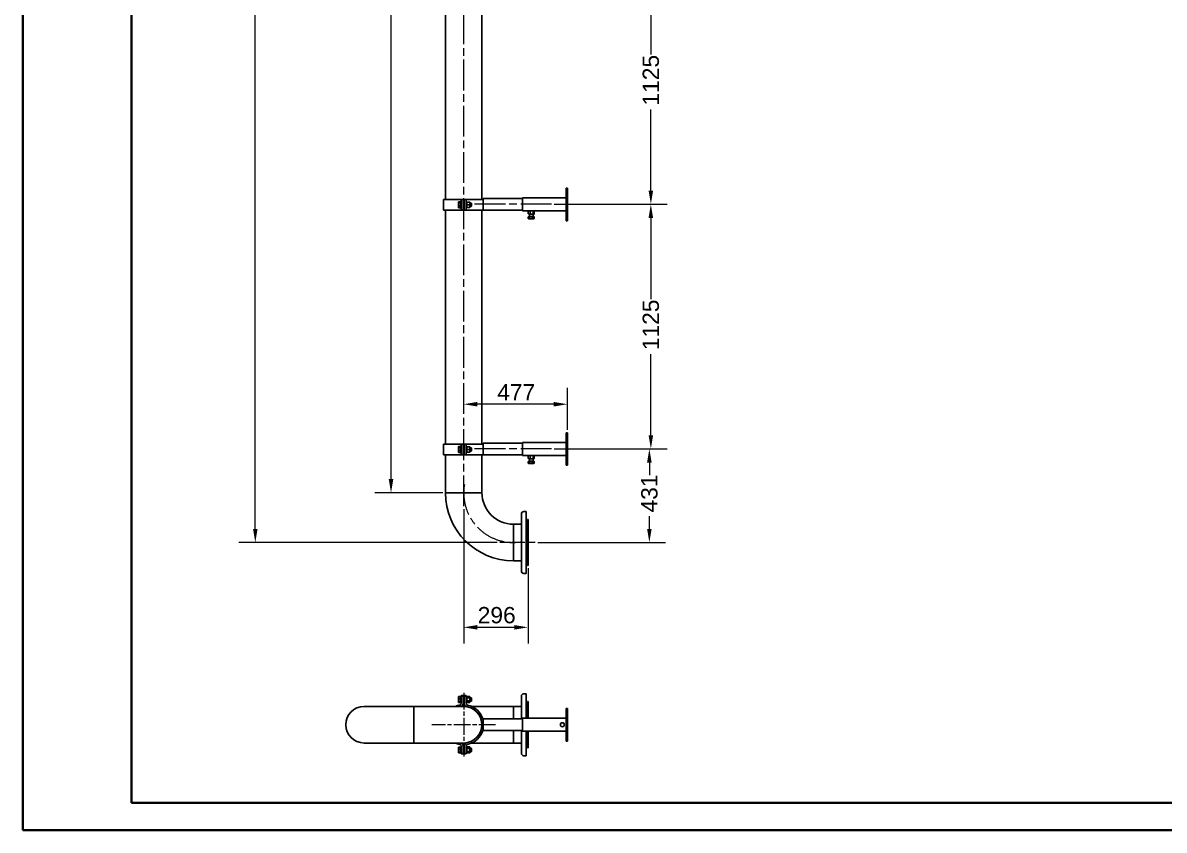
# Model space of a CAD drawing. Header units: millimetres. Extents: x 0 to 10500, y 0 to 7425.
# Drawn here: x 0 to 5250, y 0 to 3712 of the extents above; entities that cross this region are included whole.
import ezdxf
from ezdxf.enums import TextEntityAlignment as Align

# ---------------------------------------------------------------- set-up
doc = ezdxf.new("R2018")
doc.units = ezdxf.units.MM
doc.header["$LTSCALE"] = 25
doc.linetypes.add('CHAIN', pattern=[0.3543, 0.2362, -0.0295, 0.0591, -0.0295])
doc.layers.get('0').update_dxf_attribs({"lineweight": 18})
for name, color, linetype, lineweight in [('Border', 7, 'Continuous', 35), ('Center Mark', 7, 'Continuous', 18), ('Centerline', 7, 'Continuous', 18), ('Dimension', 7, 'Continuous', 18), ('Title', 7, 'Continuous', 25), ('Visible', 7, 'Continuous', 25)]:
    doc.layers.add(name, color=color, linetype=linetype, lineweight=lineweight)
doc.styles.get("Standard").update_dxf_attribs({"font": 'arial.ttf'})
doc.styles.add('Title', font='arial.ttf')
doc.dimstyles.new('Default - Method 2b', dxfattribs={"dimscale": 25, "dimtxt": 3, "dimasz": 2.5, "dimexe": 3, "dimexo": 0.5, "dimgap": 0.7, "dimtad": 0, "dimtoh": 1, "dimdec": 1, "dimrnd": 1e-08, "dimtxsty": 'Title', "dimcen": 0.09, "dimdle": 10, "dimclrd": 256, "dimclre": 256, "dimclrt": 7, "dimadec": 0, "dimazin": 2, "dimtfac": 0.833333, "dimtdec": 1, "dimtmove": 0, "dimatfit": 3, "dimfxl": 1, "dimtolj": 1, "dimlwd": -1, "dimlwe": -1, "dimarcsym": 0})

# ---------------------------------------------------------------- blocks, each defined once
blk = doc.blocks.new('Borders Bigadan Border')
at = {"layer": 'Border'}
for p, q in [((0, 0), (0, 297)), ((20, 292), (20, 5)), ((20, 5), (415, 5)), ((420, 0), (0, 0))]:
    blk.add_line(p, q, dxfattribs=at)
blk = doc.blocks.new('Title Blocks Title')
at = {"layer": 'Title', "color": 1, "lineweight": 5, "true_color": 0xff0000, "flags": 253}
blk.add_attdef('STATUS', text='', height=6.2, dxfattribs=at).set_placement((169, 40.36), align=Align.MIDDLE_CENTER)
at = {"layer": 'Title', "lineweight": 30, "flags": 104}
for tag, height, p in [('Initial_View_Scale', 2.39, (158.62, 31.36)), ('Sheet_Size', 2.4, (158.62, 25.36)), ('REVISION_NUMBER', 3.5, (200, 15)), ('CREATION_DATE', 2, (157.5, 7.5))]:
    blk.add_attdef(tag, text='', height=height, dxfattribs=at).set_placement(p, align=Align.MIDDLE_CENTER)
for tag, p in [('PROJECT', (27.5, 24.3)), ('TITLE', (27.5, 17.3)), ('DESCRIPTION', (27.5, 10.3))]:
    blk.add_attdef(tag, text='', height=2.8, dxfattribs=at).set_placement(p, align=Align.TOP_LEFT)
blk.add_attdef('PART_NUMBER', text='', height=3.5, dxfattribs=at).set_placement((135.5, 15), align=Align.MIDDLE_LEFT)
blk = doc.blocks.new('*D28')
at = {"layer": 'Defpoints', "color": 0, "transparency": 16777216}
for p in [(2027.8, 1489.2), (2323.8, 1216.7), (2027.8, 932.7)]:
    blk.add_point(p, dxfattribs=at)
at = {"layer": 'Dimension', "transparency": 16777216}
for p, q in [((2027.8, 1476.7), (2027.8, 857.7)), ((2323.8, 1204.2), (2323.8, 857.7)), ((2261.3, 932.7), (2090.3, 932.7))]:
    blk.add_line(p, q, dxfattribs=at)
for points in [[(2090.3, 943.1), (2090.3, 922.3), (2027.8, 932.7)], [(2261.3, 943.1), (2261.3, 922.3), (2323.8, 932.7)]]:
    blk.add_solid(points, dxfattribs=at)
at = {"layer": 'Dimension', "color": 7, "transparency": 16777216, "insert": (2092.3, 950.2), "char_height": 75, "attachment_point": 7, "style": 'Title'}
blk.add_mtext('\\A1;296', dxfattribs=at)
blk = doc.blocks.new('*D29')
at = {"layer": 'Defpoints', "color": 0, "transparency": 16777216}
for p in [(2027.8, 1958.6), (2027.8, 1958.6), (2504.8, 1827.7)]:
    blk.add_point(p, dxfattribs=at)
at = {"layer": 'Dimension', "transparency": 16777216}
for p, q in [((2504.8, 1840.2), (2504.8, 2033.6)), ((2442.3, 1958.6), (2090.3, 1958.6))]:
    blk.add_line(p, q, dxfattribs=at)
for points in [[(2090.3, 1969), (2090.3, 1948.2), (2027.8, 1958.6)], [(2442.3, 1969), (2442.3, 1948.2), (2504.8, 1958.6)]]:
    blk.add_solid(points, dxfattribs=at)
at = {"layer": 'Dimension', "color": 7, "transparency": 16777216, "insert": (2181.9, 1976.1), "char_height": 75, "attachment_point": 7, "style": 'Title'}
blk.add_mtext('\\A1;477', dxfattribs=at)
blk = doc.blocks.new('*D30')
at = {"layer": 'Defpoints', "color": 0, "transparency": 16777216}
for p in [(1836.1, 6519.6), (1069.3, 1322.7), (2194.3, 1322.7)]:
    blk.add_point(p, dxfattribs=at)
at = {"layer": 'Dimension', "transparency": 16777216}
for p, q in [((1823.6, 6519.6), (994.3, 6519.6)), ((1069.3, 6457.1), (1069.3, 4050.7)), ((1069.3, 1385.2), (1069.3, 3791.7)), ((2181.8, 1322.7), (994.3, 1322.7))]:
    blk.add_line(p, q, dxfattribs=at)
for points in [[(1058.9, 6457.1), (1079.7, 6457.1), (1069.3, 6519.6)], [(1058.9, 1385.2), (1079.7, 1385.2), (1069.3, 1322.7)]]:
    blk.add_solid(points, dxfattribs=at)
at = {"layer": 'Dimension', "color": 7, "transparency": 16777216, "insert": (1107.6, 3809.2), "char_height": 75, "attachment_point": 7, "rotation": 90, "style": 'Title'}
blk.add_mtext('\\A1;5197', dxfattribs=at)
blk = doc.blocks.new('*D31')
at = {"layer": 'Defpoints', "color": 0, "transparency": 16777216}
for p in [(1693.7, 6293.7), (1943.7, 6293.7), (1943.7, 1551.7)]:
    blk.add_point(p, dxfattribs=at)
at = {"layer": 'Dimension', "transparency": 16777216}
for p, q in [((1931.2, 6293.7), (1618.7, 6293.7)), ((1693.7, 6231.2), (1693.7, 4086.6)), ((1693.7, 1614.2), (1693.7, 3758.8)), ((1931.2, 1551.7), (1618.7, 1551.7))]:
    blk.add_line(p, q, dxfattribs=at)
for points in [[(1683.2, 6231.2), (1704.1, 6231.2), (1693.7, 6293.7)], [(1683.2, 1614.2), (1704.1, 1614.2), (1693.7, 1551.7)]]:
    blk.add_solid(points, dxfattribs=at)
at = {"layer": 'Dimension', "color": 7, "transparency": 16777216, "insert": (1742.8, 3776.3), "char_height": 75, "attachment_point": 7, "rotation": 90, "style": 'Title'}
blk.add_mtext('\\A1;\\fArial|b0|i0;{\\H75.0000;(4742)}', dxfattribs=at)
blk = doc.blocks.new('*D33')
at = {"layer": 'Defpoints', "color": 0, "transparency": 16777216}
for p in [(2432.2, 1753.2), (2881.9, 1753.2), (2356.3, 1322.7)]:
    blk.add_point(p, dxfattribs=at)
at = {"layer": 'Dimension', "transparency": 16777216}
for p, q in [((2444.7, 1753.2), (2956.9, 1753.2)), ((2881.9, 1690.7), (2881.9, 1632.6)), ((2881.9, 1385.2), (2881.9, 1443.3)), ((2368.8, 1322.7), (2956.9, 1322.7))]:
    blk.add_line(p, q, dxfattribs=at)
for points in [[(2871.5, 1690.7), (2892.4, 1690.7), (2881.9, 1753.2)], [(2871.5, 1385.2), (2892.4, 1385.2), (2881.9, 1322.7)]]:
    blk.add_solid(points, dxfattribs=at)
at = {"layer": 'Dimension', "color": 7, "transparency": 16777216, "insert": (2920.3, 1460.8), "char_height": 75, "attachment_point": 7, "rotation": 90, "style": 'Title'}
blk.add_mtext('\\A1;431', dxfattribs=at)
blk = doc.blocks.new('*D34')
at = {"layer": 'Defpoints', "color": 0, "transparency": 16777216}
for p in [(2432.2, 2878.2), (2888.8, 2878.2), (2432.2, 1753.2)]:
    blk.add_point(p, dxfattribs=at)
at = {"layer": 'Dimension', "transparency": 16777216}
for p, q in [((2444.7, 2878.2), (2963.8, 2878.2)), ((2888.8, 2815.7), (2888.8, 2441.9)), ((2888.8, 1815.7), (2888.8, 2189.5)), ((2444.7, 1753.2), (2963.8, 1753.2))]:
    blk.add_line(p, q, dxfattribs=at)
for points in [[(2878.4, 2815.7), (2899.2, 2815.7), (2888.8, 2878.2)], [(2878.4, 1815.7), (2899.2, 1815.7), (2888.8, 1753.2)]]:
    blk.add_solid(points, dxfattribs=at)
at = {"layer": 'Dimension', "color": 7, "transparency": 16777216, "insert": (2927.1, 2207), "char_height": 75, "attachment_point": 7, "rotation": 90, "style": 'Title'}
blk.add_mtext('\\A1;1125', dxfattribs=at)
blk = doc.blocks.new('*D35')
at = {"layer": 'Defpoints', "color": 0, "transparency": 16777216}
for p in [(2432.2, 4003.2), (2888.8, 4003.2), (2432.2, 2878.2)]:
    blk.add_point(p, dxfattribs=at)
at = {"layer": 'Dimension', "transparency": 16777216}
for p, q in [((2444.7, 4003.2), (2963.8, 4003.2)), ((2888.8, 3940.7), (2888.8, 3566.9)), ((2888.8, 2940.7), (2888.8, 3314.5)), ((2444.7, 2878.2), (2963.8, 2878.2))]:
    blk.add_line(p, q, dxfattribs=at)
for points in [[(2878.4, 3940.7), (2899.2, 3940.7), (2888.8, 4003.2)], [(2878.4, 2940.7), (2899.2, 2940.7), (2888.8, 2878.2)]]:
    blk.add_solid(points, dxfattribs=at)
at = {"layer": 'Dimension', "color": 7, "transparency": 16777216, "insert": (2927.1, 3332), "char_height": 75, "attachment_point": 7, "rotation": 90, "style": 'Title'}
blk.add_mtext('\\A1;1125', dxfattribs=at)

msp = doc.modelspace()

# ---------------------------------------------------------------- linework, layer by layer
at = {"layer": 'Center Mark', "linetype": 'CHAIN', "ltscale": 13.036586}
for p, q in [((2027.8, 631.57), (2027.8, 338.27)), ((2174.45, 484.92), (1881.15, 484.92))]:
    msp.add_line(p, q, dxfattribs=at)
at = {"layer": 'Centerline', "linetype": 'CHAIN', "ltscale": 23.990969}
for p, q in [((2027.8, 1489.2), (2027.8, 6356.2)), ((2432.16, 2878.2), (2054.66, 2878.2)), ((2432.16, 1753.2), (2054.66, 1753.2))]:
    msp.add_line(p, q, dxfattribs=at)
at = {"layer": 'Centerline', "linetype": 'CHAIN', "ltscale": 7.200524}
msp.add_line((2356.3, 1322.7), (2194.3, 1322.7), dxfattribs=at)
at = {"layer": 'Centerline', "linetype": 'CHAIN', "ltscale": 23.990969}
msp.add_arc((2256.8, 1551.7), 229, 170.6175, 279.3825, dxfattribs=at)
at = {"layer": 'Visible'}
for p, q in [((1943.65, 2900.7), (1943.65, 3975.7)), ((2111.95, 2900.7), (2111.95, 3975.7)), ((2498.8, 2952.7), (2498.8, 2802.7)), ((2504.8, 2952.7), (2498.8, 2952.7)), ((2504.8, 2952.7), (2504.8, 2802.7)), ((1935.65, 2900.7), (2010.32, 2900.7)), ((1935.65, 2900.7), (1935.65, 2850.7)), ((2003.8, 2887.7), (2004.04, 2888.35)), ((2003.8, 2887.09), (2003.8, 2887.7)), ((2004.48, 2889.28), (2013, 2889.28)), ((2016.8, 2900.7), (2010.32, 2900.7)), ((2013, 2889.28), (2013, 2887.09)), ((2013, 2887.7), (2013.8, 2887.7)), ((2013.8, 2860.7), (2013.8, 2890.7)), ((2016.8, 2890.7), (2013.8, 2890.7)), ((2016.8, 2850.7), (2016.8, 2900.7)), ((2024.8, 2900.7), (2016.8, 2900.7)), ((2024.8, 2900.7), (2024.8, 2850.7)), ((2038.8, 2900.7), (2030.8, 2900.7)), ((2030.8, 2850.7), (2030.8, 2900.7)), ((2038.8, 2900.7), (2038.8, 2850.7)), ((2045.29, 2900.7), (2038.8, 2900.7)), ((2041.8, 2890.7), (2038.8, 2890.7)), ((2041.8, 2860.7), (2041.8, 2890.7)), ((2042.48, 2887.7), (2055.63, 2887.7)), ((2045.29, 2900.7), (2117.16, 2900.7)), ((2056.3, 2881.7), (2056.3, 2887.7)), ((2117.16, 2904.7), (2298.8, 2904.7)), ((2117.16, 2904.7), (2117.16, 2895.2)), ((2117.16, 2851.7), (2117.16, 2895.2)), ((2498.8, 2907.7), (2298.8, 2907.7)), ((2298.8, 2907.7), (2298.8, 2905.7)), ((2298.8, 2849.7), (2298.8, 2905.7)), ((2010.32, 2850.7), (1935.65, 2850.7)), ((1943.65, 1775.7), (1943.65, 2850.7)), ((2003.8, 2878.12), (2003.8, 2887.09)), ((2003.8, 2866.73), (2003.8, 2878.12)), ((2003.8, 2863.7), (2003.8, 2866.73)), ((2003.8, 2863.7), (2004.04, 2863.06)), ((2004.48, 2884.9), (2013, 2884.9)), ((2004.48, 2871.33), (2013, 2871.33)), ((2004.48, 2862.13), (2013, 2862.13)), ((2010.32, 2850.7), (2016.8, 2850.7)), ((2013, 2887.09), (2013, 2884.9)), ((2013, 2884.9), (2013, 2878.12)), ((2013, 2878.12), (2013, 2871.33)), ((2013, 2871.33), (2013, 2866.73)), ((2013, 2866.73), (2013, 2862.13)), ((2013, 2863.7), (2013.8, 2863.7)), ((2016.8, 2860.7), (2013.8, 2860.7)), ((2016.8, 2850.7), (2024.8, 2850.7)), ((2024.8, 2883.7), (2030.8, 2883.7)), ((2024.8, 2867.7), (2030.8, 2867.7)), ((2030.8, 2850.7), (2038.8, 2850.7)), ((2041.8, 2860.7), (2038.8, 2860.7)), ((2038.8, 2850.7), (2045.29, 2850.7)), ((2055.63, 2875.7), (2042.48, 2875.7)), ((2042.48, 2863.7), (2055.63, 2863.7)), ((2119.95, 2850.7), (2045.29, 2850.7)), ((2056.3, 2883.7), (2062.8, 2883.7)), ((2056.3, 2869.7), (2056.3, 2881.7)), ((2056.3, 2863.7), (2056.3, 2869.7)), ((2056.3, 2867.7), (2062.8, 2867.7)), ((2062.8, 2867.7), (2062.8, 2883.7)), ((2063.8, 2882.7), (2062.8, 2883.7)), ((2063.8, 2868.7), (2062.8, 2867.7)), ((2063.8, 2868.7), (2063.8, 2882.7)), ((2111.95, 1775.7), (2111.95, 2850.7)), ((2298.8, 2851.7), (2117.16, 2851.7)), ((2119.95, 2851.7), (2119.95, 2850.7)), ((2298.8, 2849.7), (2298.8, 2847.7)), ((2498.8, 2847.7), (2298.8, 2847.7)), ((2325.12, 2847.03), (2325.12, 2833.88)), ((2326.8, 2847.7), (2325.96, 2847.4)), ((2333.86, 2847.03), (2333.86, 2833.88)), ((2347.54, 2847.03), (2347.54, 2833.88)), ((2350.8, 2847.7), (2351.65, 2847.4)), ((2352.48, 2847.03), (2352.48, 2833.88)), ((2325.09, 2812.38), (2325.09, 2820.9)), ((2325.09, 2820.9), (2327.65, 2820.9)), ((2326.8, 2811.7), (2325.89, 2812.03)), ((2326.8, 2833.2), (2325.96, 2833.51)), ((2326.8, 2833.2), (2329.49, 2833.2)), ((2350.8, 2821.7), (2326.8, 2821.7)), ((2326.8, 2820.9), (2326.8, 2821.7)), ((2327.65, 2811.7), (2326.8, 2811.7)), ((2327.65, 2820.9), (2330.2, 2820.9)), ((2337.06, 2811.7), (2327.65, 2811.7)), ((2329.49, 2833.2), (2340.7, 2833.2)), ((2330.2, 2820.9), (2337.06, 2820.9)), ((2330.2, 2812.38), (2330.2, 2820.9)), ((2330.8, 2821.7), (2330.8, 2833.2)), ((2337.06, 2820.9), (2343.91, 2820.9)), ((2348.21, 2811.7), (2337.06, 2811.7)), ((2340.7, 2833.2), (2350.01, 2833.2)), ((2343.91, 2812.38), (2343.91, 2820.9)), ((2343.91, 2820.9), (2348.21, 2820.9)), ((2346.8, 2821.7), (2346.8, 2833.2)), ((2348.21, 2820.9), (2352.51, 2820.9)), ((2350.8, 2811.7), (2348.21, 2811.7)), ((2350.01, 2833.2), (2350.8, 2833.2)), ((2350.8, 2833.2), (2351.65, 2833.51)), ((2350.8, 2820.9), (2350.8, 2821.7)), ((2350.8, 2811.7), (2351.71, 2812.03)), ((2352.51, 2812.38), (2352.51, 2820.9)), ((2504.8, 2802.7), (2498.8, 2802.7)), ((2498.8, 1827.7), (2498.8, 1677.7)), ((2504.8, 1827.7), (2498.8, 1827.7)), ((2504.8, 1827.7), (2504.8, 1677.7)), ((1935.65, 1775.7), (2010.32, 1775.7)), ((1935.65, 1775.7), (1935.65, 1725.7)), ((2003.8, 1762.7), (2004.04, 1763.35)), ((2003.8, 1762.09), (2003.8, 1762.7)), ((2003.8, 1753.12), (2003.8, 1762.09)), ((2003.8, 1741.73), (2003.8, 1753.12)), ((2003.8, 1738.7), (2003.8, 1741.73)), ((2003.8, 1738.7), (2004.04, 1738.06)), ((2004.48, 1764.28), (2013, 1764.28)), ((2004.48, 1759.9), (2013, 1759.9)), ((2004.48, 1746.33), (2013, 1746.33)), ((2004.48, 1737.13), (2013, 1737.13)), ((2016.8, 1775.7), (2010.32, 1775.7)), ((2013, 1764.28), (2013, 1762.09)), ((2013, 1762.7), (2013.8, 1762.7)), ((2013, 1762.09), (2013, 1759.9)), ((2013, 1759.9), (2013, 1753.12)), ((2013, 1753.12), (2013, 1746.33)), ((2013, 1746.33), (2013, 1741.73)), ((2013, 1741.73), (2013, 1737.13)), ((2013, 1738.7), (2013.8, 1738.7)), ((2013.8, 1735.7), (2013.8, 1765.7)), ((2016.8, 1765.7), (2013.8, 1765.7)), ((2016.8, 1735.7), (2013.8, 1735.7)), ((2016.8, 1725.7), (2016.8, 1775.7)), ((2024.8, 1775.7), (2016.8, 1775.7)), ((2024.8, 1775.7), (2024.8, 1725.7)), ((2024.8, 1758.7), (2030.8, 1758.7)), ((2024.8, 1742.7), (2030.8, 1742.7)), ((2038.8, 1775.7), (2030.8, 1775.7)), ((2030.8, 1725.7), (2030.8, 1775.7)), ((2038.8, 1775.7), (2038.8, 1725.7)), ((2045.29, 1775.7), (2038.8, 1775.7)), ((2041.8, 1765.7), (2038.8, 1765.7)), ((2041.8, 1735.7), (2038.8, 1735.7)), ((2041.8, 1735.7), (2041.8, 1765.7)), ((2042.48, 1762.7), (2055.63, 1762.7)), ((2055.63, 1750.7), (2042.48, 1750.7)), ((2042.48, 1738.7), (2055.63, 1738.7)), ((2045.29, 1775.7), (2117.16, 1775.7)), ((2056.3, 1756.7), (2056.3, 1762.7)), ((2056.3, 1758.7), (2062.8, 1758.7)), ((2056.3, 1744.7), (2056.3, 1756.7)), ((2056.3, 1738.7), (2056.3, 1744.7)), ((2056.3, 1742.7), (2062.8, 1742.7)), ((2062.8, 1742.7), (2062.8, 1758.7)), ((2063.8, 1757.7), (2062.8, 1758.7)), ((2063.8, 1743.7), (2062.8, 1742.7)), ((2063.8, 1743.7), (2063.8, 1757.7)), ((2117.16, 1779.7), (2298.8, 1779.7)), ((2117.16, 1779.7), (2117.16, 1770.2)), ((2117.16, 1726.7), (2117.16, 1770.2)), ((2498.8, 1782.7), (2298.8, 1782.7)), ((2298.8, 1782.7), (2298.8, 1780.7)), ((2298.8, 1724.7), (2298.8, 1780.7)), ((2010.32, 1725.7), (1935.65, 1725.7)), ((1943.65, 1551.7), (1943.65, 1725.7)), ((2010.32, 1725.7), (2016.8, 1725.7)), ((2016.8, 1725.7), (2024.8, 1725.7)), ((2030.8, 1725.7), (2038.8, 1725.7)), ((2038.8, 1725.7), (2045.29, 1725.7)), ((2119.95, 1725.7), (2045.29, 1725.7)), ((2111.95, 1551.7), (2111.95, 1725.7)), ((2298.8, 1726.7), (2117.16, 1726.7)), ((2119.95, 1726.7), (2119.95, 1725.7)), ((2298.8, 1724.7), (2298.8, 1722.7)), ((2498.8, 1722.7), (2298.8, 1722.7)), ((2325.09, 1687.38), (2325.09, 1695.9)), ((2325.09, 1695.9), (2327.65, 1695.9)), ((2325.12, 1722.03), (2325.12, 1708.88)), ((2326.8, 1686.7), (2325.89, 1687.03)), ((2326.8, 1722.7), (2325.96, 1722.4)), ((2326.8, 1708.2), (2325.96, 1708.51)), ((2326.8, 1708.2), (2329.49, 1708.2)), ((2350.8, 1696.7), (2326.8, 1696.7)), ((2326.8, 1695.9), (2326.8, 1696.7)), ((2327.65, 1686.7), (2326.8, 1686.7)), ((2327.65, 1695.9), (2330.2, 1695.9)), ((2337.06, 1686.7), (2327.65, 1686.7)), ((2329.49, 1708.2), (2340.7, 1708.2)), ((2330.2, 1695.9), (2337.06, 1695.9)), ((2330.2, 1687.38), (2330.2, 1695.9)), ((2330.8, 1696.7), (2330.8, 1708.2)), ((2333.86, 1722.03), (2333.86, 1708.88)), ((2337.06, 1695.9), (2343.91, 1695.9)), ((2348.21, 1686.7), (2337.06, 1686.7)), ((2340.7, 1708.2), (2350.01, 1708.2)), ((2343.91, 1687.38), (2343.91, 1695.9)), ((2343.91, 1695.9), (2348.21, 1695.9)), ((2346.8, 1696.7), (2346.8, 1708.2)), ((2347.54, 1722.03), (2347.54, 1708.88)), ((2348.21, 1695.9), (2352.51, 1695.9)), ((2350.8, 1686.7), (2348.21, 1686.7)), ((2350.01, 1708.2), (2350.8, 1708.2)), ((2350.8, 1722.7), (2351.65, 1722.4)), ((2350.8, 1708.2), (2351.65, 1708.51)), ((2350.8, 1695.9), (2350.8, 1696.7)), ((2350.8, 1686.7), (2351.71, 1687.03)), ((2352.48, 1722.03), (2352.48, 1708.88)), ((2352.51, 1687.38), (2352.51, 1695.9)), ((2504.8, 1677.7), (2498.8, 1677.7)), ((2111.95, 1551.7), (1943.65, 1551.7)), ((1943.65, 1551.7), (2111.95, 1551.7)), ((2293.3, 1453.2), (2293.3, 1444.17)), ((2293.3, 1442.33), (2293.3, 1444.17)), ((2293.3, 1442.33), (2293.3, 1374.86)), ((2314.8, 1465.2), (2305.3, 1465.2)), ((2314.8, 1465.2), (2314.8, 1180.2)), ((2320.8, 1428.7), (2320.8, 1216.7)), ((2323.8, 1428.7), (2320.8, 1428.7)), ((2323.8, 1428.7), (2323.8, 1216.7)), ((2256.8, 1406.85), (2256.8, 1238.55)), ((2293.3, 1406.85), (2256.8, 1406.85)), ((2256.8, 1238.55), (2256.8, 1406.85)), ((2293.3, 1370.41), (2293.3, 1374.86)), ((2293.3, 1370.41), (2293.3, 1274.99)), ((2293.3, 1270.55), (2293.3, 1274.99)), ((2293.3, 1270.55), (2293.3, 1203.08)), ((2293.3, 1238.55), (2256.8, 1238.55)), ((2323.8, 1216.7), (2320.8, 1216.7)), ((2293.3, 1201.24), (2293.3, 1203.08)), ((2293.3, 1201.24), (2293.3, 1192.2)), ((2314.8, 1180.2), (2305.3, 1180.2)), ((2003.8, 612.92), (2003.89, 613.17)), ((2003.8, 608.89), (2003.8, 612.92)), ((2003.8, 597.13), (2003.8, 608.89)), ((2003.8, 589.17), (2003.8, 597.13)), ((2003.8, 588.92), (2003.8, 589.17)), ((2003.8, 588.92), (2003.89, 588.67)), ((2004.48, 614.07), (2013, 614.07)), ((2004.48, 603.71), (2013, 603.71)), ((2004.48, 590.56), (2013, 590.56)), ((2004.48, 587.77), (2013, 587.77)), ((2013, 614.07), (2013, 608.89)), ((2013, 612.92), (2013.8, 612.92)), ((2013, 608.89), (2013, 603.71)), ((2013, 603.71), (2013, 597.13)), ((2013, 597.13), (2013, 590.56)), ((2013, 590.56), (2013, 589.17)), ((2013, 589.17), (2013, 587.77)), ((2013, 588.92), (2013.8, 588.92)), ((2013.8, 585.92), (2013.8, 615.92)), ((2016.8, 615.92), (2013.8, 615.92)), ((2016.8, 585.92), (2013.8, 585.92)), ((2016.8, 616.67), (2016.8, 619.02)), ((2024.8, 619.02), (2016.8, 619.02)), ((2016.8, 616.67), (2024.8, 616.67)), ((2016.8, 583.25), (2016.8, 616.67)), ((2024.8, 619.02), (2024.8, 616.67)), ((2024.8, 616.67), (2024.8, 581.59)), ((2024.8, 608.92), (2030.8, 608.92)), ((2024.8, 592.92), (2030.8, 592.92)), ((2030.8, 616.67), (2030.8, 619.02)), ((2030.8, 619.02), (2038.8, 619.02)), ((2030.8, 616.67), (2038.8, 616.67)), ((2030.8, 581.59), (2030.8, 616.67)), ((2038.8, 619.02), (2038.8, 616.67)), ((2038.8, 616.67), (2038.8, 583.25)), ((2041.8, 615.92), (2038.8, 615.92)), ((2041.8, 585.92), (2038.8, 585.92)), ((2041.8, 585.92), (2041.8, 615.92)), ((2041.8, 612.92), (2042.48, 614.78)), ((2041.8, 588.92), (2042.48, 587.06)), ((2042.48, 614.78), (2055.63, 614.78)), ((2042.48, 607.85), (2055.63, 607.85)), ((2042.48, 593.99), (2055.63, 593.99)), ((2055.63, 587.06), (2042.48, 587.06)), ((2056.3, 612.92), (2055.63, 614.78)), ((2056.3, 588.92), (2055.63, 587.06)), ((2056.3, 611.31), (2056.3, 612.92)), ((2056.3, 600.92), (2056.3, 611.31)), ((2056.3, 608.92), (2062.8, 608.92)), ((2056.3, 590.53), (2056.3, 600.92)), ((2056.3, 592.92), (2062.8, 592.92)), ((2056.3, 588.92), (2056.3, 590.53)), ((2062.8, 592.92), (2062.8, 608.92)), ((2063.8, 607.92), (2062.8, 608.92)), ((2063.8, 593.92), (2062.8, 592.92)), ((2063.8, 593.92), (2063.8, 607.92)), ((2293.3, 615.42), (2293.3, 606.39)), ((2293.3, 604.55), (2293.3, 606.39)), ((2293.3, 604.55), (2293.3, 537.07)), ((2314.8, 627.42), (2305.3, 627.42)), ((2314.8, 627.42), (2314.8, 514.92)), ((2320.8, 590.92), (2320.8, 514.92)), ((2323.8, 590.92), (2320.8, 590.92)), ((2323.8, 590.92), (2323.8, 514.92)), ((1798.8, 569.07), (1569.8, 569.07)), ((1798.8, 400.77), (1798.8, 569.07)), ((2027.8, 569.07), (1798.8, 569.07)), ((1798.8, 400.77), (1798.8, 569.07)), ((2038.53, 569.07), (2027.8, 569.07)), ((2256.8, 569.07), (2065.36, 569.07)), ((2256.8, 569.07), (2256.8, 511.42)), ((2293.3, 569.07), (2256.8, 569.07)), ((2256.8, 511.42), (2256.8, 569.07)), ((2293.3, 532.63), (2293.3, 537.07)), ((2293.3, 532.63), (2293.3, 511.42)), ((2498.8, 559.92), (2498.8, 409.92)), ((2504.8, 559.92), (2498.8, 559.92)), ((2504.8, 559.92), (2504.8, 409.92)), ((2117.16, 511.42), (2298.8, 511.42)), ((2117.16, 511.42), (2117.16, 501.92)), ((2117.16, 501.92), (2117.16, 467.92)), ((2498.8, 514.92), (2298.8, 514.92)), ((2298.8, 514.92), (2298.8, 512.92)), ((2298.8, 456.92), (2298.8, 512.92)), ((2117.16, 467.92), (2117.16, 458.42)), ((2298.8, 458.42), (2117.16, 458.42)), ((2256.8, 458.42), (2256.8, 400.77)), ((2256.8, 400.77), (2256.8, 458.42)), ((2293.3, 458.42), (2293.3, 437.21)), ((2293.3, 432.77), (2293.3, 437.21)), ((2293.3, 432.77), (2293.3, 365.29)), ((2298.8, 456.92), (2298.8, 454.92)), ((2498.8, 454.92), (2298.8, 454.92)), ((2314.8, 454.92), (2314.8, 342.42)), ((2320.8, 454.92), (2320.8, 378.92)), ((2323.8, 454.92), (2323.8, 378.92)), ((1569.8, 400.77), (1798.8, 400.77)), ((1798.8, 400.77), (2027.8, 400.77)), ((2003.8, 380.92), (2003.89, 381.17)), ((2003.8, 376.89), (2003.8, 380.92)), ((2003.8, 365.13), (2003.8, 376.89)), ((2004.48, 382.07), (2013, 382.07)), ((2004.48, 371.71), (2013, 371.71)), ((2013, 382.07), (2013, 376.89)), ((2013, 380.92), (2013.8, 380.92)), ((2013, 376.89), (2013, 371.71)), ((2013, 371.71), (2013, 365.13)), ((2013.8, 353.92), (2013.8, 383.92)), ((2016.8, 383.92), (2013.8, 383.92)), ((2016.8, 353.18), (2016.8, 386.59)), ((2024.8, 388.25), (2024.8, 353.18)), ((2024.8, 376.92), (2030.8, 376.92)), ((2027.8, 400.77), (2038.53, 400.77)), ((2030.8, 353.18), (2030.8, 388.25)), ((2038.8, 386.59), (2038.8, 353.18)), ((2041.8, 383.92), (2038.8, 383.92)), ((2041.8, 353.92), (2041.8, 383.92)), ((2041.8, 380.92), (2042.48, 382.78)), ((2042.48, 382.78), (2055.63, 382.78)), ((2042.48, 375.85), (2055.63, 375.85)), ((2056.3, 380.92), (2055.63, 382.78)), ((2056.3, 379.31), (2056.3, 380.92)), ((2056.3, 368.92), (2056.3, 379.31)), ((2056.3, 376.92), (2062.8, 376.92)), ((2056.3, 358.53), (2056.3, 368.92)), ((2062.8, 360.92), (2062.8, 376.92)), ((2063.8, 375.92), (2062.8, 376.92)), ((2063.8, 361.92), (2063.8, 375.92)), ((2065.36, 400.77), (2256.8, 400.77)), ((2293.3, 400.77), (2256.8, 400.77)), ((2323.8, 378.92), (2320.8, 378.92)), ((2504.8, 409.92), (2498.8, 409.92)), ((2003.8, 357.17), (2003.8, 365.13)), ((2003.8, 356.92), (2003.8, 357.17)), ((2003.8, 356.92), (2003.89, 356.67)), ((2004.48, 358.56), (2013, 358.56)), ((2004.48, 355.77), (2013, 355.77)), ((2013, 365.13), (2013, 358.56)), ((2013, 358.56), (2013, 357.17)), ((2013, 357.17), (2013, 355.77)), ((2013, 356.92), (2013.8, 356.92)), ((2016.8, 353.92), (2013.8, 353.92)), ((2016.8, 350.82), (2016.8, 353.18)), ((2024.8, 353.18), (2016.8, 353.18)), ((2024.8, 350.82), (2016.8, 350.82)), ((2024.8, 360.92), (2030.8, 360.92)), ((2024.8, 353.18), (2024.8, 350.82)), ((2038.8, 353.18), (2030.8, 353.18)), ((2030.8, 350.82), (2030.8, 353.18)), ((2030.8, 350.82), (2038.8, 350.82)), ((2041.8, 353.92), (2038.8, 353.92)), ((2038.8, 353.18), (2038.8, 350.82)), ((2041.8, 356.92), (2042.48, 355.06)), ((2042.48, 361.99), (2055.63, 361.99)), ((2055.63, 355.06), (2042.48, 355.06)), ((2056.3, 356.92), (2055.63, 355.06)), ((2056.3, 360.92), (2062.8, 360.92)), ((2056.3, 356.92), (2056.3, 358.53)), ((2063.8, 361.92), (2062.8, 360.92)), ((2293.3, 363.46), (2293.3, 365.29)), ((2293.3, 363.46), (2293.3, 354.42)), ((2314.8, 342.42), (2305.3, 342.42))]:
    msp.add_line(p, q, dxfattribs=at)
msp.add_circle((2481.8, 484.92), 9, dxfattribs=at)
for centre, radius, start, end in [((2256.8, 1551.7), 313.15, 180, 270), ((2256.8, 1551.7), 144.85, 180, 270), ((2305.3, 1453.2), 12, 90, 180), ((2309.8, 1413.7), 11, 0, 62.96431), ((2309.8, 1231.7), 11, 297.03569, 0), ((2305.3, 1192.2), 12, 180, 270), ((2008.8, 583.25), 8, 280.93618, 0), ((2010.8, 581.59), 14, 296.61468, 0), ((2044.8, 581.59), 14, 180, 260.02582), ((2046.8, 583.25), 8, 180, 259.06382), ((2305.3, 615.42), 12, 90, 180), ((2309.8, 575.92), 11, 0, 62.96431), ((1569.8, 484.92), 84.15, 90, 270), ((2027.8, 484.92), 92.15, 100.93618, 114.05072), ((2027.8, 484.92), 84.15, 270, 90), ((2027.8, 484.92), 84.15, 270, 90), ((2027.8, 484.92), 92.15, 14.13262, 79.06382), ((2027.8, 484.92), 92.15, 280.93618, 345.86738), ((2027.8, 484.92), 92.15, 245.94928, 259.06382), ((2008.8, 386.59), 8, 0, 79.06382), ((2010.8, 388.25), 14, 0, 63.38532), ((2044.8, 388.25), 14, 99.97418, 180), ((2046.8, 386.59), 8, 100.93618, 180), ((2309.8, 393.92), 11, 297.03569, 0), ((2305.3, 354.42), 12, 180, 270)]:
    msp.add_arc(centre, radius, start, end, dxfattribs=at)
for points, weights in [([(2003.8, 2887.09), (2003.8, 2888.1), (2004.48, 2889.28)], [1, 1.04818815859, 1.01981541865]), ([(2041.8, 2887.7), (2041.8, 2887.7), (2042.48, 2887.7)], [1, 1.11576506476, 1.15554960661]), ([(2042.48, 2887.7), (2041.8, 2884.49), (2041.8, 2881.7)], [1.15554960661, 1.11576506476, 1]), ([(2055.63, 2887.7), (2056.3, 2887.7), (2056.3, 2887.7)], [1.15554960661, 1.11576506476, 1]), ([(2056.3, 2881.7), (2056.3, 2884.49), (2055.63, 2887.7)], [1, 1.11576506476, 1.15554960661]), ([(2004.48, 2884.9), (2003.8, 2886.07), (2003.8, 2887.09)], [1.01981541865, 1.04818815859, 1]), ([(2003.8, 2878.12), (2003.8, 2881.26), (2004.48, 2884.9)], [1, 1.04818815859, 1.01981541865]), ([(2004.48, 2871.33), (2003.8, 2874.97), (2003.8, 2878.12)], [1.01981541865, 1.04818815859, 1]), ([(2003.8, 2866.73), (2003.8, 2868.86), (2004.48, 2871.33)], [1, 1.04818815859, 1.01981541865]), ([(2004.48, 2862.13), (2003.8, 2864.59), (2003.8, 2866.73)], [1.01981541865, 1.04818815859, 1]), ([(2004.04, 2863.06), (2004.2, 2862.61), (2004.48, 2862.13)], [1.03023018221, 1.03135500244, 1.01981541865]), ([(2041.8, 2881.7), (2041.8, 2878.92), (2042.48, 2875.7)], [1, 1.11576506476, 1.15554960661]), ([(2042.48, 2875.7), (2041.8, 2872.49), (2041.8, 2869.7)], [1.15554960661, 1.11576506476, 1]), ([(2041.8, 2869.7), (2041.8, 2866.92), (2042.48, 2863.7)], [1, 1.11576506476, 1.15554960661]), ([(2042.48, 2863.7), (2041.8, 2863.7), (2041.8, 2863.7)], [1.15554960661, 1.11576506476, 1]), ([(2055.63, 2875.7), (2056.3, 2878.92), (2056.3, 2881.7)], [1.15554960661, 1.11576506476, 1]), ([(2056.3, 2869.7), (2056.3, 2872.49), (2055.63, 2875.7)], [1, 1.11576506476, 1.15554960661]), ([(2055.63, 2863.7), (2056.3, 2866.92), (2056.3, 2869.7)], [1.15554960661, 1.11576506476, 1]), ([(2056.3, 2863.7), (2056.3, 2863.7), (2055.63, 2863.7)], [1, 1.11576506476, 1.15554960661]), ([(2329.49, 2847.7), (2327.46, 2847.7), (2325.12, 2847.03)], [1, 1.11576506476, 1.15554960661]), ([(2325.12, 2847.03), (2325.56, 2847.25), (2325.96, 2847.4)], [1.15554960661, 1.14219616442, 1.12028299319]), ([(2333.86, 2847.03), (2331.52, 2847.7), (2329.49, 2847.7)], [1.15554960661, 1.11576506476, 1]), ([(2340.7, 2847.7), (2337.53, 2847.7), (2333.86, 2847.03)], [1, 1.11576506476, 1.15554960661]), ([(2347.54, 2847.03), (2343.88, 2847.7), (2340.7, 2847.7)], [1.15554960661, 1.11576506476, 1]), ([(2350.01, 2847.7), (2348.87, 2847.7), (2347.54, 2847.03)], [1, 1.11576506476, 1.15554960661]), ([(2352.48, 2847.03), (2351.16, 2847.7), (2350.01, 2847.7)], [1.15554960661, 1.11576506476, 1]), ([(2327.65, 2811.7), (2326.46, 2811.7), (2325.09, 2812.38)], [1, 1.04818815859, 1.01981541865]), ([(2325.12, 2833.88), (2327.46, 2833.2), (2329.49, 2833.2)], [1.15554960661, 1.11576506476, 1]), ([(2325.96, 2833.51), (2325.56, 2833.66), (2325.12, 2833.88)], [1.12028299319, 1.14219616442, 1.15554960661]), ([(2330.2, 2812.38), (2328.83, 2811.7), (2327.65, 2811.7)], [1.01981541865, 1.04818815859, 1]), ([(2329.49, 2833.2), (2331.52, 2833.2), (2333.86, 2833.88)], [1, 1.11576506476, 1.15554960661]), ([(2337.06, 2811.7), (2333.88, 2811.7), (2330.2, 2812.38)], [1, 1.04818815859, 1.01981541865]), ([(2333.86, 2833.88), (2337.53, 2833.2), (2340.7, 2833.2)], [1.15554960661, 1.11576506476, 1]), ([(2343.91, 2812.38), (2340.24, 2811.7), (2337.06, 2811.7)], [1.01981541865, 1.04818815859, 1]), ([(2340.7, 2833.2), (2343.88, 2833.2), (2347.54, 2833.88)], [1, 1.11576506476, 1.15554960661]), ([(2348.21, 2811.7), (2346.22, 2811.7), (2343.91, 2812.38)], [1, 1.04818815859, 1.01981541865]), ([(2347.54, 2833.88), (2348.87, 2833.2), (2350.01, 2833.2)], [1.15554960661, 1.11576506476, 1]), ([(2352.51, 2812.38), (2350.21, 2811.7), (2348.21, 2811.7)], [1.01981541865, 1.04818815859, 1]), ([(2350.01, 2833.2), (2351.16, 2833.2), (2352.48, 2833.88)], [1, 1.11576506476, 1.15554960661]), ([(2351.71, 2812.03), (2352.1, 2812.17), (2352.51, 2812.38)], [1.02990731041, 1.02822168758, 1.01981541865]), ([(2003.8, 1762.09), (2003.8, 1763.1), (2004.48, 1764.28)], [1, 1.04818815859, 1.01981541865]), ([(2004.48, 1759.9), (2003.8, 1761.07), (2003.8, 1762.09)], [1.01981541865, 1.04818815859, 1]), ([(2003.8, 1753.12), (2003.8, 1756.26), (2004.48, 1759.9)], [1, 1.04818815859, 1.01981541865]), ([(2004.48, 1746.33), (2003.8, 1749.97), (2003.8, 1753.12)], [1.01981541865, 1.04818815859, 1]), ([(2003.8, 1741.73), (2003.8, 1743.86), (2004.48, 1746.33)], [1, 1.04818815859, 1.01981541865]), ([(2004.48, 1737.13), (2003.8, 1739.59), (2003.8, 1741.73)], [1.01981541865, 1.04818815859, 1]), ([(2004.04, 1738.06), (2004.2, 1737.61), (2004.48, 1737.13)], [1.03023018221, 1.03135500244, 1.01981541865]), ([(2041.8, 1762.7), (2041.8, 1762.7), (2042.48, 1762.7)], [1, 1.11576506476, 1.15554960661]), ([(2042.48, 1762.7), (2041.8, 1759.49), (2041.8, 1756.7)], [1.15554960661, 1.11576506476, 1]), ([(2041.8, 1756.7), (2041.8, 1753.92), (2042.48, 1750.7)], [1, 1.11576506476, 1.15554960661]), ([(2042.48, 1750.7), (2041.8, 1747.49), (2041.8, 1744.7)], [1.15554960661, 1.11576506476, 1]), ([(2041.8, 1744.7), (2041.8, 1741.92), (2042.48, 1738.7)], [1, 1.11576506476, 1.15554960661]), ([(2042.48, 1738.7), (2041.8, 1738.7), (2041.8, 1738.7)], [1.15554960661, 1.11576506476, 1]), ([(2055.63, 1762.7), (2056.3, 1762.7), (2056.3, 1762.7)], [1.15554960661, 1.11576506476, 1]), ([(2056.3, 1756.7), (2056.3, 1759.49), (2055.63, 1762.7)], [1, 1.11576506476, 1.15554960661]), ([(2055.63, 1750.7), (2056.3, 1753.92), (2056.3, 1756.7)], [1.15554960661, 1.11576506476, 1]), ([(2056.3, 1744.7), (2056.3, 1747.49), (2055.63, 1750.7)], [1, 1.11576506476, 1.15554960661]), ([(2055.63, 1738.7), (2056.3, 1741.92), (2056.3, 1744.7)], [1.15554960661, 1.11576506476, 1]), ([(2056.3, 1738.7), (2056.3, 1738.7), (2055.63, 1738.7)], [1, 1.11576506476, 1.15554960661]), ([(2327.65, 1686.7), (2326.46, 1686.7), (2325.09, 1687.38)], [1, 1.04818815859, 1.01981541865]), ([(2329.49, 1722.7), (2327.46, 1722.7), (2325.12, 1722.03)], [1, 1.11576506476, 1.15554960661]), ([(2325.12, 1722.03), (2325.56, 1722.25), (2325.96, 1722.4)], [1.15554960661, 1.14219616442, 1.12028299319]), ([(2325.12, 1708.88), (2327.46, 1708.2), (2329.49, 1708.2)], [1.15554960661, 1.11576506476, 1]), ([(2325.96, 1708.51), (2325.56, 1708.66), (2325.12, 1708.88)], [1.12028299319, 1.14219616442, 1.15554960661]), ([(2330.2, 1687.38), (2328.83, 1686.7), (2327.65, 1686.7)], [1.01981541865, 1.04818815859, 1]), ([(2333.86, 1722.03), (2331.52, 1722.7), (2329.49, 1722.7)], [1.15554960661, 1.11576506476, 1]), ([(2329.49, 1708.2), (2331.52, 1708.2), (2333.86, 1708.88)], [1, 1.11576506476, 1.15554960661]), ([(2337.06, 1686.7), (2333.88, 1686.7), (2330.2, 1687.38)], [1, 1.04818815859, 1.01981541865]), ([(2340.7, 1722.7), (2337.53, 1722.7), (2333.86, 1722.03)], [1, 1.11576506476, 1.15554960661]), ([(2333.86, 1708.88), (2337.53, 1708.2), (2340.7, 1708.2)], [1.15554960661, 1.11576506476, 1]), ([(2343.91, 1687.38), (2340.24, 1686.7), (2337.06, 1686.7)], [1.01981541865, 1.04818815859, 1]), ([(2347.54, 1722.03), (2343.88, 1722.7), (2340.7, 1722.7)], [1.15554960661, 1.11576506476, 1]), ([(2340.7, 1708.2), (2343.88, 1708.2), (2347.54, 1708.88)], [1, 1.11576506476, 1.15554960661]), ([(2348.21, 1686.7), (2346.22, 1686.7), (2343.91, 1687.38)], [1, 1.04818815859, 1.01981541865]), ([(2350.01, 1722.7), (2348.87, 1722.7), (2347.54, 1722.03)], [1, 1.11576506476, 1.15554960661]), ([(2347.54, 1708.88), (2348.87, 1708.2), (2350.01, 1708.2)], [1.15554960661, 1.11576506476, 1]), ([(2352.51, 1687.38), (2350.21, 1686.7), (2348.21, 1686.7)], [1.01981541865, 1.04818815859, 1]), ([(2352.48, 1722.03), (2351.16, 1722.7), (2350.01, 1722.7)], [1.15554960661, 1.11576506476, 1]), ([(2350.01, 1708.2), (2351.16, 1708.2), (2352.48, 1708.88)], [1, 1.11576506476, 1.15554960661]), ([(2351.71, 1687.03), (2352.1, 1687.17), (2352.51, 1687.38)], [1.02990731041, 1.02822168758, 1.01981541865]), ([(2003.8, 608.89), (2003.8, 611.29), (2004.48, 614.07)], [1, 1.04818815859, 1.01981541865]), ([(2004.48, 603.71), (2003.8, 606.48), (2003.8, 608.89)], [1.01981541865, 1.04818815859, 1]), ([(2003.8, 597.13), (2003.8, 600.18), (2004.48, 603.71)], [1, 1.04818815859, 1.01981541865]), ([(2004.48, 590.56), (2003.8, 594.08), (2003.8, 597.13)], [1.01981541865, 1.04818815859, 1]), ([(2003.8, 589.17), (2003.8, 589.81), (2004.48, 590.56)], [1, 1.04818815859, 1.01981541865]), ([(2004.48, 587.77), (2003.8, 588.52), (2003.8, 589.17)], [1.01981541865, 1.04818815859, 1]), ([(2004.48, 614.07), (2004.05, 613.59), (2003.89, 613.17)], [1.01981541865, 1.03774846546, 1.02509622026]), ([(2042.48, 614.78), (2041.8, 612.92), (2041.8, 611.31)], [1.15554960661, 1.11576506476, 1]), ([(2041.8, 611.31), (2041.8, 609.71), (2042.48, 607.85)], [1, 1.11576506476, 1.15554960661]), ([(2042.48, 607.85), (2041.8, 604.14), (2041.8, 600.92)], [1.15554960661, 1.11576506476, 1]), ([(2041.8, 600.92), (2041.8, 597.71), (2042.48, 593.99)], [1, 1.11576506476, 1.15554960661]), ([(2042.48, 593.99), (2041.8, 592.14), (2041.8, 590.53)], [1.15554960661, 1.11576506476, 1]), ([(2041.8, 590.53), (2041.8, 588.92), (2042.48, 587.06)], [1, 1.11576506476, 1.15554960661]), ([(2056.3, 611.31), (2056.3, 612.92), (2055.63, 614.78)], [1, 1.11576506476, 1.15554960661]), ([(2055.63, 607.85), (2056.3, 609.71), (2056.3, 611.31)], [1.15554960661, 1.11576506476, 1]), ([(2056.3, 600.92), (2056.3, 604.14), (2055.63, 607.85)], [1, 1.11576506476, 1.15554960661]), ([(2055.63, 593.99), (2056.3, 597.71), (2056.3, 600.92)], [1.15554960661, 1.11576506476, 1]), ([(2056.3, 590.53), (2056.3, 592.14), (2055.63, 593.99)], [1, 1.11576506476, 1.15554960661]), ([(2055.63, 587.06), (2056.3, 588.92), (2056.3, 590.53)], [1.15554960661, 1.11576506476, 1]), ([(2003.8, 376.89), (2003.8, 379.29), (2004.48, 382.07)], [1, 1.04818815859, 1.01981541865]), ([(2004.48, 371.71), (2003.8, 374.48), (2003.8, 376.89)], [1.01981541865, 1.04818815859, 1]), ([(2003.8, 365.13), (2003.8, 368.18), (2004.48, 371.71)], [1, 1.04818815859, 1.01981541865]), ([(2004.48, 382.07), (2004.05, 381.59), (2003.89, 381.17)], [1.01981541865, 1.03774846546, 1.02509622026]), ([(2042.48, 382.78), (2041.8, 380.92), (2041.8, 379.31)], [1.15554960661, 1.11576506476, 1]), ([(2041.8, 379.31), (2041.8, 377.71), (2042.48, 375.85)], [1, 1.11576506476, 1.15554960661]), ([(2042.48, 375.85), (2041.8, 372.14), (2041.8, 368.92)], [1.15554960661, 1.11576506476, 1]), ([(2041.8, 368.92), (2041.8, 365.71), (2042.48, 361.99)], [1, 1.11576506476, 1.15554960661]), ([(2056.3, 379.31), (2056.3, 380.92), (2055.63, 382.78)], [1, 1.11576506476, 1.15554960661]), ([(2055.63, 375.85), (2056.3, 377.71), (2056.3, 379.31)], [1.15554960661, 1.11576506476, 1]), ([(2056.3, 368.92), (2056.3, 372.14), (2055.63, 375.85)], [1, 1.11576506476, 1.15554960661]), ([(2055.63, 361.99), (2056.3, 365.71), (2056.3, 368.92)], [1.15554960661, 1.11576506476, 1]), ([(2004.48, 358.56), (2003.8, 362.08), (2003.8, 365.13)], [1.01981541865, 1.04818815859, 1]), ([(2003.8, 357.17), (2003.8, 357.81), (2004.48, 358.56)], [1, 1.04818815859, 1.01981541865]), ([(2004.48, 355.77), (2003.8, 356.52), (2003.8, 357.17)], [1.01981541865, 1.04818815859, 1]), ([(2042.48, 361.99), (2041.8, 360.14), (2041.8, 358.53)], [1.15554960661, 1.11576506476, 1]), ([(2041.8, 358.53), (2041.8, 356.92), (2042.48, 355.06)], [1, 1.11576506476, 1.15554960661]), ([(2056.3, 358.53), (2056.3, 360.14), (2055.63, 361.99)], [1, 1.11576506476, 1.15554960661]), ([(2055.63, 355.06), (2056.3, 356.92), (2056.3, 358.53)], [1.15554960661, 1.11576506476, 1])]:
    msp.add_rational_spline(points, weights, degree=2, dxfattribs=at)
for points in [[(2293.3, 1444.17), (2293.3, 1444.12), (2293.3, 1444.05), (2293.31, 1443.73), (2293.31, 1443.39), (2293.3, 1442.75), (2293.3, 1442.55), (2293.3, 1442.33)], [(2293.3, 1374.86), (2293.3, 1374.6), (2293.3, 1374.33), (2293.31, 1373.26), (2293.31, 1372.4), (2293.3, 1371.15), (2293.3, 1370.79), (2293.3, 1370.41)], [(2293.3, 1274.99), (2293.3, 1274.68), (2293.3, 1274.37), (2293.31, 1273.16), (2293.31, 1272.31), (2293.3, 1271.18), (2293.3, 1270.86), (2293.3, 1270.55)], [(2293.3, 1203.08), (2293.3, 1202.89), (2293.3, 1202.72), (2293.31, 1202.09), (2293.31, 1201.73), (2293.3, 1201.38), (2293.3, 1201.3), (2293.3, 1201.24)], [(2293.3, 606.39), (2293.3, 606.33), (2293.3, 606.27), (2293.31, 605.95), (2293.31, 605.6), (2293.3, 604.97), (2293.3, 604.76), (2293.3, 604.55)], [(2293.3, 537.07), (2293.3, 536.81), (2293.3, 536.54), (2293.31, 535.47), (2293.31, 534.62), (2293.3, 533.37), (2293.3, 533), (2293.3, 532.63)], [(2293.3, 437.21), (2293.3, 436.9), (2293.3, 436.58), (2293.31, 435.38), (2293.31, 434.53), (2293.3, 433.39), (2293.3, 433.08), (2293.3, 432.77)], [(2293.3, 365.29), (2293.3, 365.11), (2293.3, 364.94), (2293.31, 364.31), (2293.31, 363.95), (2293.3, 363.6), (2293.3, 363.52), (2293.3, 363.46)]]:
    msp.add_open_spline(points, degree=3, knots=[-2.19527918, -2.19527918, -2.19527918, -2.19527918, -2.09934923, -2.09934923, -1.8229843, -1.8229843, -1.70977025, -1.70977025, -1.70977025, -1.70977025], dxfattribs=at)

# ---------------------------------------------------------------- block references
at = {"xscale": 25, "yscale": 25, "zscale": 25}
msp.add_blockref('Borders Bigadan Border', (0, 0), dxfattribs=at)
ref = msp.add_blockref('Title Blocks Title', (5250, 0), dxfattribs=dict(xscale=25, yscale=25, zscale=25))
lines = msp.add_mtext('Released', dxfattribs={"layer": 'Title', "color": 1, "true_color": 0xff0000, "insert": (0, 0, 1), "char_height": 2.5, "attachment_point": 1, "rotation": 90})
ref.add_attrib('STATUS', '', (0, 0, 1), dxfattribs={"flags": 90}).embed_mtext(lines)

# ---------------------------------------------------------------- dimensions: what is measured, and where the dimension line sits
at = {"layer": 'Dimension'}
for base, p1, p2, angle, override, picture, middle in [((1069.3, 1322.7), (1836.14, 6519.64), (2194.3, 1322.7), 90, {"dimgap": 0.7, "dimtoh": 0, "dimdec": 0, "dimtol": 0, "dimlim": 0, "dimtp": 0, "dimtm": 0, "dimtdec": 1, "dimtofl": 0, "dimatfit": 1}, '*D30', (1069.3, 3921.17)), ((2888.83, 4003.2), (2432.16, 2878.2), (2432.16, 4003.2), 90, {"dimgap": 0.7, "dimtoh": 0, "dimdec": 1, "dimtol": 0, "dimlim": 0, "dimtp": 0, "dimtm": 0, "dimtdec": 1, "dimtofl": 0, "dimatfit": 1}, '*D35', (2888.83, 3440.7)), ((2888.83, 2878.2), (2432.16, 1753.2), (2432.16, 2878.2), 90, {"dimgap": 0.7, "dimtoh": 0, "dimdec": 1, "dimtol": 0, "dimlim": 0, "dimtp": 0, "dimtm": 0, "dimtdec": 1, "dimtofl": 0, "dimatfit": 1}, '*D34', (2888.83, 2315.7)), ((2027.8, 1958.61), (2504.8, 1827.7), (2027.8, 1958.61), 180, {"dimgap": 0.7, "dimtad": 1, "dimtoh": 0, "dimdec": 1, "dimse2": 1, "dimtol": 0, "dimlim": 0, "dimtp": 0, "dimtm": 0, "dimtdec": 1, "dimtofl": 0, "dimatfit": 1}, '*D29', (2266.3, 1958.61)), ((2881.93754655, 1753.20297904), (2356.30277153, 1322.70297904), (2432.16368301, 1753.20297904), 90, {"dimgap": 0.7, "dimtoh": 0, "dimdec": 0, "dimtol": 0, "dimlim": 0, "dimtp": 0, "dimtm": 0, "dimtdec": 1, "dimtofl": 0, "dimatfit": 1}, '*D33', (2881.93754655, 1537.95297904))]:
    dim = msp.add_linear_dim(base=base, p1=p1, p2=p2, angle=angle, dimstyle='Default - Method 2b', override=override, dxfattribs=at)
    dim.commit()
    dim.dimension.update_dxf_attribs({"geometry": picture, "text_midpoint": middle, "dimtype": 160})
dim = msp.add_linear_dim(base=(1693.65, 6293.7), p1=(1943.65, 1551.7), p2=(1943.65, 6293.7), angle=90, text='\\fArial|b0|i0;{\\H75.0000;(<>)}', dimstyle='Default - Method 2b', override={"dimgap": 0.7, "dimtoh": 0, "dimdec": 1, "dimtol": 0, "dimlim": 0, "dimtp": 0, "dimtm": 0, "dimtdec": 1, "dimtofl": 0, "dimatfit": 1}, dxfattribs=at)
dim.commit()
dim.dimension.update_dxf_attribs({"geometry": '*D31', "text_midpoint": (1693.65, 3922.7), "dimtype": 160})
dim = msp.add_linear_dim(base=(2027.8, 932.68), p1=(2323.8, 1216.7), p2=(2027.8, 1489.2), dimstyle='Default - Method 2b', override={"dimgap": 0.7, "dimtad": 1, "dimtoh": 0, "dimdec": 1, "dimtol": 0, "dimlim": 0, "dimtp": 0, "dimtm": 0, "dimtdec": 1, "dimtofl": 0, "dimatfit": 1}, dxfattribs=at)
dim.commit()
dim.dimension.update_dxf_attribs({"geometry": '*D28', "text_midpoint": (2175.8, 932.68), "dimtype": 160})

doc.saveas('drawing.dxf')
